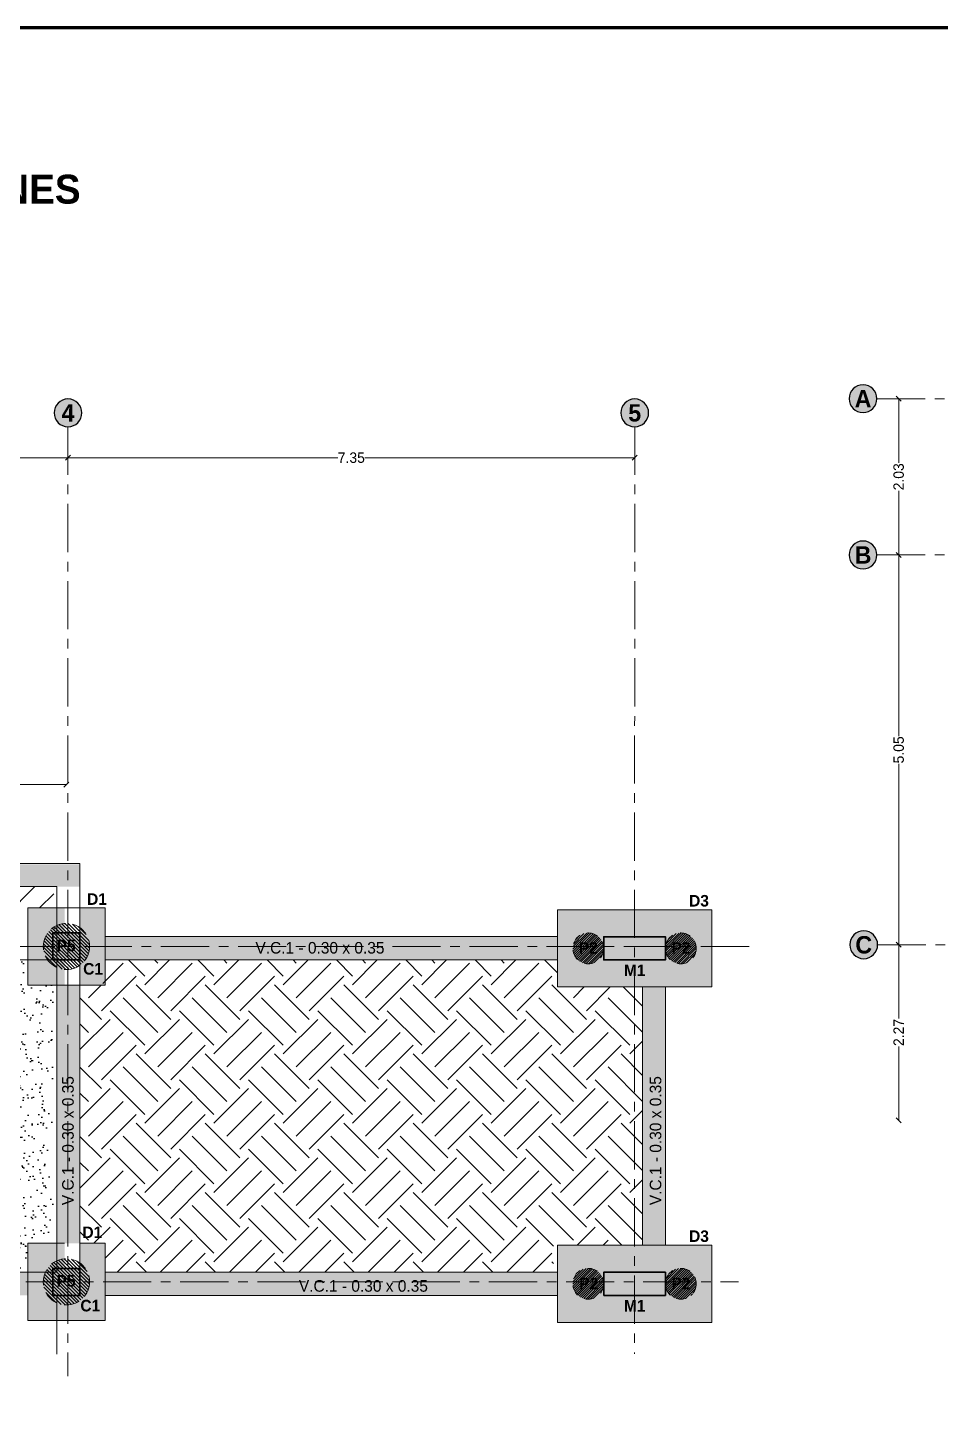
# Model space of a CAD drawing. Header units: metres. Extents: x 187 to 346, y 195 to 238.
# Drawn here: x 202.77 to 214.59, y 212.86 to 230.91 of the extents above; entities that cross this region are included whole.
import ezdxf
from ezdxf.enums import TextEntityAlignment as Align

# ---------------------------------------------------------------- set-up
doc = ezdxf.new("R2010")
doc.units = ezdxf.units.M
doc.linetypes.add('CENTER', pattern=[2, 1.25, -0.25, 0.25, -0.25])
doc.linetypes.add('HIDDEN', pattern=[0.375, 0.25, -0.125])
for name, color, linetype, lineweight, true_color in [('Achu-Sombra 1', 253, 'Continuous', 13, 0x9c9c9c), ('Achu-Sombra 2', 253, 'Continuous', 13, 0xb0b0b0), ('Achu-Sombra 3', 9, 'Continuous', 13, 0xc9c9c9), ('Achu-Sombra 5', 254, 'Continuous', 13, 0xe8e8e8)]:
    doc.layers.add(name, color=color, linetype=linetype, lineweight=lineweight, true_color=true_color)
for name, color, linetype, lineweight in [('Achu-Tierra', 42, 'Continuous', 5), ('Columnas', 194, 'Continuous', 35), ('Pilote', 7, 'HIDDEN', 20), ('Tex-Col', 251, 'Continuous', 25), ('Tex-Tex', 8, 'Continuous', 25), ('Tex-Vigas', 7, 'Continuous', 13), ('Vigas Cubierta', 144, 'Continuous', 13), ('Zapatas', 134, 'Continuous', 20), ('¡Ejes-Cotas', 7, 'Continuous', 25), ('¡Ejes-Etiqueta', 1, 'Continuous', 30), ('¡Ejes-Linea', 8, 'CENTER', 9), ('¡Ejes-Texto', 7, 'Continuous', 25), ('¡Margen', 152, 'Continuous', 80)]:
    doc.layers.add(name, color=color, linetype=linetype, lineweight=lineweight)
doc.styles.add('Century Gothic Gordas', font='GOTHICB.TTF')
doc.styles.add('Cotas', font='GOTHIC.TTF')
doc.dimstyles.new('NINGUNA', dxfattribs={"dimtxt": 0.1125, "dimasz": 0.065, "dimexe": 0.025, "dimexo": 0.075, "dimgap": 0.005, "dimtad": 0, "dimtoh": 1, "dimzin": 4, "dimdsep": 46, "dimtxsty": 'Cotas', "dimblk": 'OBLIQUE', "dimcen": 0, "dimse1": 1, "dimse2": 1, "dimclrd": 256, "dimclre": 256, "dimclrt": 256, "dimadec": 1, "dimazin": 0, "dimtfac": 1.333333, "dimtix": 1, "dimtofl": 0, "dimtmove": 2, "dimatfit": 0, "dimfxl": 1, "dimtolj": 1, "dimtzin": 0, "dimlwd": 9, "dimlwe": 9, "dimarcsym": 0})

# ---------------------------------------------------------------- blocks, each defined once
blk = doc.blocks.new('Relleno Etiqueta Eje')
at = {"true_color": 0xe0e0e0}
h = blk.add_hatch(color=254, dxfattribs=at)
h.dxf.hatch_style = 1
edge = h.paths.add_edge_path()
edge.add_arc((0, 0), 0.16, 0, 360)
blk.add_circle((0, 0), 0.16)
blk = doc.blocks.new('_Oblique')
at = {"color": 0, "linetype": 'ByBlock', "lineweight": -2}
blk.add_line((-0.5, -0.5), (0.5, 0.5), dxfattribs=at)
blk = doc.blocks.new('*D271')
at = {"layer": 'Defpoints', "color": 0, "transparency": 16777216}
for p in [(203.289, 225.341), (197.112, 225.023), (203.289, 225.023)]:
    blk.add_point(p, dxfattribs=at)
at = {"layer": '¡Ejes-Cotas', "lineweight": 9, "transparency": 16777216}
for p, q in [((197.112, 225.341), (200.023, 225.341)), ((203.289, 225.341), (200.378, 225.341))]:
    blk.add_line(p, q, dxfattribs=at)
at = {"layer": '¡Ejes-Cotas', "lineweight": 9, "transparency": 16777216, "xscale": 0.065, "yscale": 0.065, "zscale": 0.065, "rotation": 180}
blk.add_blockref('_Oblique', (197.112, 225.341), dxfattribs=at)
at = {"layer": '¡Ejes-Cotas', "lineweight": 9, "transparency": 16777216, "xscale": 0.065, "yscale": 0.065, "zscale": 0.065}
blk.add_blockref('_Oblique', (203.289, 225.341), dxfattribs=at)
at = {"layer": '¡Ejes-Cotas', "transparency": 16777216, "insert": (200.2, 225.341), "char_height": 0.135, "attachment_point": 5, "style": 'Cotas'}
blk.add_mtext('\\A1;6.18', dxfattribs=at)
blk = doc.blocks.new('*D298')
at = {"layer": 'Defpoints', "color": 0, "transparency": 16777216}
for p in [(213.773, 226.106), (213.782, 224.081), (214.055, 224.081)]:
    blk.add_point(p, dxfattribs=at)
at = {"layer": '¡Ejes-Cotas', "lineweight": 9, "transparency": 16777216}
for p, q in [((214.055, 226.106), (214.055, 225.275)), ((214.055, 224.081), (214.055, 224.913))]:
    blk.add_line(p, q, dxfattribs=at)
at = {"layer": '¡Ejes-Cotas', "lineweight": 9, "transparency": 16777216, "xscale": 0.065, "yscale": 0.065, "zscale": 0.065}
for p, rotation in [((214.055, 226.106), 90), ((214.055, 224.081), 270)]:
    blk.add_blockref('_Oblique', p, dxfattribs=dict(at, rotation=rotation))
at = {"layer": '¡Ejes-Cotas', "transparency": 16777216, "insert": (214.055, 225.094), "char_height": 0.135, "attachment_point": 5, "rotation": 90, "style": 'Cotas'}
blk.add_mtext('\\A1;2.03', dxfattribs=at)
blk = doc.blocks.new('*D310')
at = {"layer": 'Defpoints', "color": 0, "transparency": 16777216}
for p in [(213.773, 224.081), (213.782, 219.029), (214.055, 219.029)]:
    blk.add_point(p, dxfattribs=at)
at = {"layer": '¡Ejes-Cotas', "lineweight": 9, "transparency": 16777216}
for p, q in [((214.055, 224.081), (214.055, 221.734)), ((214.055, 219.029), (214.055, 221.376))]:
    blk.add_line(p, q, dxfattribs=at)
at = {"layer": '¡Ejes-Cotas', "lineweight": 9, "transparency": 16777216, "xscale": 0.065, "yscale": 0.065, "zscale": 0.065}
for p, rotation in [((214.055, 224.081), 90), ((214.055, 219.029), 270)]:
    blk.add_blockref('_Oblique', p, dxfattribs=dict(at, rotation=rotation))
at = {"layer": '¡Ejes-Cotas', "transparency": 16777216, "insert": (214.055, 221.555), "char_height": 0.135, "attachment_point": 5, "rotation": 90, "style": 'Cotas'}
blk.add_mtext('\\A1;5.05', dxfattribs=at)
blk = doc.blocks.new('Pilote Dia 20 cm')
at = {"layer": 'Pilote', "linetype": 'Continuous', "lineweight": 5, "true_color": 0x636363}
h = blk.add_hatch(dxfattribs=at)
h.set_pattern_fill('ANSI31', color=251, scale=0.005, style=0)
h.set_pattern_definition([(45, (16.299932, 2.431944), (-0.01122532, 0.01122532), [])])
edge = h.paths.add_edge_path()
edge.add_arc((0, 0), 0.15, 0, 360)
at = {"layer": 'Pilote', "ltscale": 0.4}
blk.add_circle((0, 0), 0.15, dxfattribs=at)
blk = doc.blocks.new('*D342')
at = {"layer": 'Defpoints', "color": 0, "transparency": 16777216}
for p in [(203.289, 225.743), (210.634, 225.743), (210.634, 225.341)]:
    blk.add_point(p, dxfattribs=at)
at = {"layer": '¡Ejes-Cotas', "lineweight": 9, "transparency": 16777216}
for p, q in [((203.289, 225.341), (206.785, 225.341)), ((210.634, 225.341), (207.138, 225.341))]:
    blk.add_line(p, q, dxfattribs=at)
at = {"layer": '¡Ejes-Cotas', "lineweight": 9, "transparency": 16777216, "xscale": 0.065, "yscale": 0.065, "zscale": 0.065, "rotation": 180}
blk.add_blockref('_Oblique', (203.289, 225.341), dxfattribs=at)
at = {"layer": '¡Ejes-Cotas', "lineweight": 9, "transparency": 16777216, "xscale": 0.065, "yscale": 0.065, "zscale": 0.065}
blk.add_blockref('_Oblique', (210.634, 225.341), dxfattribs=at)
at = {"layer": '¡Ejes-Cotas', "transparency": 16777216, "insert": (206.961, 225.341), "char_height": 0.135, "attachment_point": 5, "style": 'Cotas'}
blk.add_mtext('\\A1;7.35', dxfattribs=at)
blk = doc.blocks.new('*D424')
at = {"layer": 'Defpoints', "color": 0, "transparency": 16777216}
for p in [(214.055, 219.029), (214.055, 216.755), (214.732, 216.755)]:
    blk.add_point(p, dxfattribs=at)
at = {"layer": '¡Ejes-Cotas', "lineweight": 9, "transparency": 16777216}
for p, q in [((214.055, 219.029), (214.055, 218.074)), ((214.055, 216.755), (214.055, 217.71))]:
    blk.add_line(p, q, dxfattribs=at)
at = {"layer": '¡Ejes-Cotas', "lineweight": 9, "transparency": 16777216, "xscale": 0.065, "yscale": 0.065, "zscale": 0.065}
for p, rotation in [((214.055, 219.029), 90), ((214.055, 216.755), 270)]:
    blk.add_blockref('_Oblique', p, dxfattribs=dict(at, rotation=rotation))
at = {"layer": '¡Ejes-Cotas', "transparency": 16777216, "insert": (214.055, 217.892), "char_height": 0.135, "attachment_point": 5, "rotation": 90, "style": 'Cotas'}
blk.add_mtext('\\A1;2.27', dxfattribs=at)
blk = doc.blocks.new('*D404')
at = {"layer": 'Defpoints', "color": 0, "transparency": 16777216}
for p in [(203.269, 221.104), (199.697, 220.125), (203.269, 220.125)]:
    blk.add_point(p, dxfattribs=at)
at = {"layer": '¡Ejes-Cotas', "lineweight": 9, "transparency": 16777216}
for p, q in [((199.697, 221.104), (201.302, 221.104)), ((203.269, 221.104), (201.664, 221.104))]:
    blk.add_line(p, q, dxfattribs=at)
at = {"layer": '¡Ejes-Cotas', "lineweight": 9, "transparency": 16777216, "xscale": 0.065, "yscale": 0.065, "zscale": 0.065, "rotation": 180}
blk.add_blockref('_Oblique', (199.697, 221.104), dxfattribs=at)
at = {"layer": '¡Ejes-Cotas', "lineweight": 9, "transparency": 16777216, "xscale": 0.065, "yscale": 0.065, "zscale": 0.065}
blk.add_blockref('_Oblique', (203.269, 221.104), dxfattribs=at)
at = {"layer": '¡Ejes-Cotas', "transparency": 16777216, "insert": (201.483, 221.104), "char_height": 0.135, "attachment_point": 5, "style": 'Cotas'}
blk.add_mtext('\\A1;3.57', dxfattribs=at)

msp = doc.modelspace()

# ---------------------------------------------------------------- hatches: boundary and pattern name
at = {"true_color": 0xffffff}
h = msp.add_hatch(dxfattribs=at)
h.set_pattern_fill('AR-SAND', scale=0.0054)
h.paths.add_polyline_path([(200.6121, 218.8322), (198.4345, 218.8322), (198.4345, 214.7852), (200.6121, 214.7852)])
h.paths.add_polyline_path([(203.094, 218.5072), (202.769, 218.5072), (202.769, 218.8322), (200.8121, 218.8322), (200.8121, 214.7852), (202.769, 214.7852), (202.769, 215.1602), (203.094, 215.1602)])
h.paths.add_polyline_path([(199.1678, 215.7313), (201.9283, 215.7313), (201.9283, 216.0594), (199.1678, 216.0594)], flags=9)
h.paths.add_polyline_path([(199.6887, 218.009), (201.8518, 218.009), (201.8518, 218.3372), (199.6887, 218.3372)], flags=9)
h.paths.add_polyline_path([(203.1732, 215.5744), (203.1732, 217.4081), (202.8494, 217.4081), (202.8494, 215.5744)], flags=9)
h = msp.add_hatch()
h.set_pattern_fill('AR-SAND', color=0, scale=0.008)
h.paths.add_polyline_path([(200.6121, 218.8322), (198.4345, 218.8322), (198.4345, 214.7852), (200.6121, 214.7852)])
h.paths.add_polyline_path([(203.094, 218.5072), (202.769, 218.5072), (202.769, 218.8322), (200.8121, 218.8322), (200.8121, 214.7852), (202.769, 214.7852), (202.769, 215.1602), (203.094, 215.1602)])
h.paths.add_polyline_path([(199.1678, 215.7313), (201.9283, 215.7313), (201.9283, 216.0594), (199.1678, 216.0594)], flags=9)
h.paths.add_polyline_path([(199.6887, 218.009), (201.8518, 218.009), (201.8518, 218.3372), (199.6887, 218.3372)], flags=9)
h.paths.add_polyline_path([(203.1732, 215.5744), (203.1732, 217.4081), (202.8494, 217.4081), (202.8494, 215.5744)], flags=9)
at = {"layer": 'Achu-Sombra 1', "linetype": 'Continuous', "lineweight": 5}
h = msp.add_hatch(color=256, dxfattribs=at)
h.dxf.hatch_style = 1
h.paths.add_polyline_path([(197.237, 222.7322), (192.6869, 222.7322), (192.6869, 219.1322), (192.8869, 219.1322), (192.8869, 222.5322), (197.2371, 222.5322), (197.2371, 220.3822), (199.7823, 220.3822), (199.7823, 220.0836), (203.444, 220.0836), (203.444, 219.1822), (203.444, 220.0822), (199.7832, 220.0822), (199.782, 220.3822), (197.2357, 220.3822)])
h.paths.add_polyline_path([(203.444, 218.8322), (203.444, 214.8352)])
at = {"layer": 'Achu-Sombra 2', "linetype": 'ByBlock', "lineweight": -2}
h = msp.add_hatch(color=256, dxfattribs=at)
h.dxf.hatch_style = 1
h.paths.add_polyline_path([(203.094, 218.8322), (203.444, 218.8322), (203.444, 219.1822), (203.094, 219.1822)])
h = msp.add_hatch(color=256, dxfattribs=at)
h.dxf.hatch_style = 1
h.paths.add_polyline_path([(210.2315, 218.8322), (211.0315, 218.8322), (211.0315, 219.1322), (210.2315, 219.1322)])
h = msp.add_hatch(color=256, dxfattribs=at)
h.dxf.hatch_style = 1
h.paths.add_polyline_path([(203.094, 214.4852), (203.444, 214.4852), (203.444, 214.8352), (203.094, 214.8352)])
h = msp.add_hatch(color=256, dxfattribs=at)
h.dxf.hatch_style = 1
h.paths.add_polyline_path([(210.2315, 214.4852), (211.0315, 214.4852), (211.0315, 214.7852), (210.2315, 214.7852)])
at = {"layer": 'Achu-Sombra 3', "linetype": 'Continuous', "lineweight": 5}
h = msp.add_hatch(color=256, dxfattribs=at)
h.dxf.hatch_style = 1
h.paths.add_polyline_path([(203.244, 218.8322), (203.094, 218.8322), (203.094, 219.1822), (203.244, 219.1822), (203.244, 219.5072), (202.769, 219.5072), (202.769, 218.5072), (203.244, 218.5072)])
h.paths.add_polyline_path([(203.769, 219.5072), (203.444, 219.5072), (203.444, 218.5072), (203.769, 218.5072)])
h.paths.add_polyline_path([(211.6315, 219.4821), (209.6315, 219.4821), (209.6315, 218.4821), (211.6315, 218.4821)])
h.paths.add_polyline_path([(210.2315, 218.8322), (210.2315, 219.1322), (211.0315, 219.1321), (211.0315, 218.8321)], flags=16)
h.paths.add_polyline_path([(211.6315, 215.1352), (209.6315, 215.1351), (209.6315, 214.1351), (211.6315, 214.1352)])
h.paths.add_polyline_path([(210.2315, 214.4852), (210.2315, 214.7852), (211.0315, 214.7851), (211.0315, 214.4851)], flags=16)
h.paths.add_polyline_path([(210.2315, 214.4852), (210.2315, 214.7352), (211.0315, 214.7352), (211.0315, 214.4852)], flags=0)
h.paths.add_polyline_path([(203.769, 215.1602), (203.444, 215.1601), (203.444, 214.8352), (203.444, 214.4852), (203.094, 214.4851), (203.094, 214.8351), (203.244, 214.8351), (203.244, 215.1601), (202.769, 215.1602), (202.769, 214.1602), (203.769, 214.1602)])
h.paths.add_polyline_path([(197.6095, 215.1601), (196.6095, 215.1601), (196.6095, 214.1601), (197.6095, 214.1601)])
h.paths.add_polyline_path([(196.9366, 214.4851), (196.9366, 214.8351), (197.2866, 214.8351), (197.2866, 214.4851)], flags=16)
h.paths.add_polyline_path([(197.5869, 219.5071), (196.5869, 219.5071), (196.5869, 218.5071), (197.5869, 218.5071)])
h.paths.add_polyline_path([(196.9369, 218.8321), (196.9369, 219.1821), (197.2369, 219.1821), (197.2369, 218.8321)], flags=16)
h.paths.add_polyline_path([(193.2869, 219.5071), (192.2869, 219.5071), (192.2869, 218.5071), (193.2869, 218.5071)])
h.paths.add_polyline_path([(190.7355, 219.5071), (189.7355, 219.5071), (189.7355, 218.5071), (190.7355, 218.5071)])
h.paths.add_polyline_path([(190.4105, 218.8321), (190.0605, 218.8321), (190.0605, 219.1821), (190.4105, 219.1821)], flags=16)
h.paths.add_polyline_path([(191.2605, 224.5097), (189.6605, 224.5097), (189.6605, 223.7097), (191.2605, 223.7097)])
h.paths.add_polyline_path([(190.0605, 223.9347), (190.0625, 224.2347), (190.8625, 224.2347), (190.8605, 223.9347)], flags=16)
h.paths.add_polyline_path([(193.3384, 223.0814), (192.3384, 223.0814), (192.3384, 222.0814), (192.6869, 222.0814), (192.6869, 222.7322), (193.3384, 222.7322)])
h.paths.add_polyline_path([(193.3384, 222.5821), (192.8869, 222.5821), (192.8869, 222.0814), (193.3384, 222.0814)], flags=17)
h.paths.add_polyline_path([(197.6116, 224.7097), (196.6116, 224.7097), (196.6116, 223.7097), (197.6116, 223.7097)])
h.paths.add_polyline_path([(197.2866, 224.3847), (197.2866, 224.0347), (196.9366, 224.0347), (196.9366, 224.3847)], flags=16)
h.paths.add_polyline_path([(197.6116, 223.0856), (196.6116, 223.0856), (196.6116, 222.7322), (197.237, 222.7322), (197.237, 222.0856), (197.6116, 222.0856)])
h.paths.add_polyline_path([(197.2435, 222.5322), (196.6116, 222.5322), (196.6116, 222.0856), (197.2435, 222.0856)], flags=16)
at = {"layer": 'Achu-Sombra 5', "linetype": 'Continuous', "lineweight": 5}
h = msp.add_hatch(color=256, dxfattribs=at)
h.dxf.hatch_style = 1
h.paths.add_polyline_path([(209.6315, 219.134), (203.769, 219.1359), (203.769, 218.8322), (209.6315, 218.8303)])
h.paths.add_polyline_path([(211.034, 218.4822), (210.734, 218.4822), (210.734, 215.1352), (211.034, 215.1352)])
h.paths.add_polyline_path([(209.6315, 214.7852), (203.769, 214.7852), (203.769, 214.4852), (209.6315, 214.4852)])
h.paths.add_polyline_path([(202.769, 214.7852), (197.6095, 214.7852), (197.6095, 214.4852), (202.769, 214.4852)])
h.paths.add_polyline_path([(197.237, 218.5072), (196.9369, 218.5072), (196.9369, 215.1602), (197.237, 215.1602)])
h.paths.add_polyline_path([(196.5869, 219.1322), (193.2869, 219.1322), (193.2869, 218.8322), (196.5869, 218.8322)])
h.paths.add_polyline_path([(192.2869, 219.1322), (190.7355, 219.1322), (190.7355, 218.8322), (192.2869, 218.8322)])
h.paths.add_polyline_path([(190.3855, 222.4322), (192.3384, 222.4322), (192.3384, 222.7322), (190.3855, 222.7322), (190.3855, 223.7097), (190.0855, 223.7097), (190.0855, 219.5072), (190.3855, 219.5072)])
h.paths.add_polyline_path([(196.6116, 224.3531), (191.2605, 224.3531), (191.2605, 224.0531), (196.6116, 224.0531)])
h.paths.add_polyline_path([(192.9869, 224.0531), (192.6869, 224.0531), (192.6869, 223.0814), (192.9869, 223.0814)])
h.paths.add_polyline_path([(197.237, 223.7097), (196.9369, 223.7097), (196.9369, 223.0856), (197.237, 223.0856)])
h.paths.add_polyline_path([(192.9869, 222.0814), (192.8869, 222.0814), (192.8869, 219.5072), (192.9869, 219.5072)])
h.paths.add_polyline_path([(196.6116, 222.5322), (193.3384, 222.5322), (193.3384, 222.4322), (196.6116, 222.4322)])
h.paths.add_polyline_path([(203.444, 218.5072), (203.1428, 218.5072), (203.1428, 215.1602), (203.444, 215.1602)])
h.paths.add_polyline_path([(199.7798, 220.0717), (199.7798, 219.7822), (203.4375, 219.7822), (203.4375, 220.0717)])
h.paths.add_polyline_path([(197.2368, 222.0868), (196.9369, 222.0868), (196.9369, 219.5072), (197.2367, 219.5072)])
h.paths.add_polyline_path([(197.2373, 220.3813), (197.2373, 220.0822), (199.4811, 220.0822), (199.4811, 220.3813)])
h.paths.add_polyline_path([(196.9369, 220.7272), (196.9369, 220.7272), (196.9369, 222.0856), (196.9369, 222.0856)], flags=16)

# ---------------------------------------------------------------- linework, layer by layer
at = {"layer": 'Achu-Tierra', "linetype": 'Continuous', "lineweight": 5}
for p, q in [((202.487, 219.4094), (202.8598, 219.7822)), ((202.9215, 219.5072), (203.1044, 219.69)), ((203.114, 219.2314), (203.1044, 219.241)), ((203.739, 218.5286), (204.0024, 218.792)), ((204.283, 218.6236), (204.0745, 218.8322)), ((204.283, 218.5114), (204.6038, 218.8322)), ((204.4514, 218.792), (204.4113, 218.8322)), ((204.4514, 218.343), (204.9004, 218.792)), ((205.1811, 218.6236), (204.9725, 218.8322)), ((205.1811, 218.5114), (205.5019, 218.8322)), ((205.3494, 218.792), (205.3093, 218.8322)), ((205.3494, 218.343), (205.7985, 218.792)), ((206.0791, 218.6236), (205.8705, 218.8322)), ((206.0791, 218.5114), (206.3999, 218.8322)), ((206.2475, 218.792), (206.2073, 218.8322)), ((206.2475, 218.343), (206.6965, 218.792)), ((206.9771, 218.6236), (206.7686, 218.8322)), ((206.9771, 218.5114), (207.2979, 218.8322)), ((207.1455, 218.792), (207.1053, 218.8322)), ((207.1455, 218.343), (207.5945, 218.792)), ((207.8751, 218.6236), (207.6666, 218.8322)), ((207.8751, 218.5114), (208.1959, 218.8322)), ((208.0435, 218.792), (208.0034, 218.8322)), ((208.0435, 218.343), (208.4925, 218.792)), ((208.7732, 218.6236), (208.5646, 218.8322)), ((208.7732, 218.5114), (209.094, 218.8322)), ((208.9415, 218.792), (208.9014, 218.8322)), ((208.9415, 218.343), (209.3906, 218.792)), ((209.6315, 218.6633), (209.4626, 218.8322)), ((203.5534, 218.343), (203.7176, 218.5072)), ((203.7218, 218.1746), (204.1708, 218.6236)), ((204.6198, 218.0623), (204.1708, 218.5114)), ((204.6198, 218.1746), (205.0688, 218.6236)), ((205.5178, 218.0623), (205.0688, 218.5114)), ((205.5178, 218.1746), (205.9668, 218.6236)), ((206.4159, 218.0623), (205.9668, 218.5114)), ((206.4159, 218.1746), (206.8649, 218.6236)), ((207.3139, 218.0623), (206.8649, 218.5114)), ((207.3139, 218.1746), (207.7629, 218.6236)), ((208.2119, 218.0623), (207.7629, 218.5114)), ((208.2119, 218.1746), (208.6609, 218.6236)), ((209.1099, 218.0623), (208.6609, 218.5114)), ((209.1099, 218.1746), (209.5589, 218.6236)), ((210.008, 218.0623), (209.5589, 218.5114)), ((203.7218, 218.0623), (203.444, 218.3401)), ((204.4514, 217.894), (204.0024, 218.343)), ((205.3494, 217.894), (204.9004, 218.343)), ((206.2475, 217.894), (205.7985, 218.343)), ((207.1455, 217.894), (206.6965, 218.343)), ((208.0435, 217.894), (207.5945, 218.343)), ((208.9415, 217.894), (208.4925, 218.343)), ((209.8396, 217.894), (209.3906, 218.343)), ((209.8396, 218.343), (209.9788, 218.4822)), ((210.008, 218.1746), (210.3155, 218.4822)), ((210.734, 217.8976), (210.2886, 218.343)), ((210.734, 218.2343), (210.4862, 218.4822)), ((204.283, 217.7256), (203.834, 218.1746)), ((205.1811, 217.7256), (204.7321, 218.1746)), ((206.0791, 217.7256), (205.6301, 218.1746)), ((206.9771, 217.7256), (206.5281, 218.1746)), ((207.8751, 217.7256), (207.4261, 218.1746)), ((208.7732, 217.7256), (208.3242, 218.1746)), ((209.6712, 217.7256), (209.2222, 218.1746)), ((210.5692, 217.7256), (210.1202, 218.1746)), ((203.444, 217.6723), (203.834, 218.0623)), ((203.5534, 217.894), (203.444, 218.0034)), ((204.283, 217.6133), (204.7321, 218.0623)), ((205.1811, 217.6133), (205.6301, 218.0623)), ((206.0791, 217.6133), (206.5281, 218.0623)), ((206.9771, 217.6133), (207.4261, 218.0623)), ((207.8751, 217.6133), (208.3242, 218.0623)), ((208.7732, 217.6133), (209.2222, 218.0623)), ((209.6712, 217.6133), (210.1202, 218.0623)), ((203.5534, 217.4449), (204.0024, 217.894)), ((204.4514, 217.4449), (204.9004, 217.894)), ((205.3494, 217.4449), (205.7985, 217.894)), ((206.2475, 217.4449), (206.6965, 217.894)), ((207.1455, 217.4449), (207.5945, 217.894)), ((208.0435, 217.4449), (208.4925, 217.894)), ((208.9415, 217.4449), (209.3906, 217.894)), ((209.8396, 217.4449), (210.2886, 217.894)), ((210.5692, 217.6133), (210.734, 217.7781)), ((203.7218, 217.2766), (204.1708, 217.7256)), ((204.6198, 217.1643), (204.1708, 217.6133)), ((204.6198, 217.2766), (205.0688, 217.7256)), ((205.5178, 217.1643), (205.0688, 217.6133)), ((205.5178, 217.2766), (205.9668, 217.7256)), ((206.4159, 217.1643), (205.9668, 217.6133)), ((206.4159, 217.2766), (206.8649, 217.7256)), ((207.3139, 217.1643), (206.8649, 217.6133)), ((207.3139, 217.2766), (207.7629, 217.7256)), ((208.2119, 217.1643), (207.7629, 217.6133)), ((208.2119, 217.2766), (208.6609, 217.7256)), ((209.1099, 217.1643), (208.6609, 217.6133)), ((209.1099, 217.2766), (209.5589, 217.7256)), ((210.008, 217.1643), (209.5589, 217.6133)), ((210.008, 217.2766), (210.457, 217.7256)), ((210.734, 217.3363), (210.457, 217.6133)), ((203.7218, 217.1643), (203.444, 217.4421)), ((204.4514, 216.9959), (204.0024, 217.4449)), ((205.3494, 216.9959), (204.9004, 217.4449)), ((206.2475, 216.9959), (205.7985, 217.4449)), ((207.1455, 216.9959), (206.6965, 217.4449)), ((208.0435, 216.9959), (207.5945, 217.4449)), ((208.9415, 216.9959), (208.4925, 217.4449)), ((209.8396, 216.9959), (209.3906, 217.4449)), ((210.734, 216.9996), (210.2886, 217.4449)), ((204.283, 216.8276), (203.834, 217.2766)), ((205.1811, 216.8276), (204.7321, 217.2766)), ((206.0791, 216.8276), (205.6301, 217.2766)), ((206.9771, 216.8276), (206.5281, 217.2766)), ((207.8751, 216.8276), (207.4261, 217.2766)), ((208.7732, 216.8276), (208.3242, 217.2766)), ((209.6712, 216.8276), (209.2222, 217.2766)), ((210.5692, 216.8276), (210.1202, 217.2766)), ((203.444, 216.7743), (203.834, 217.1643)), ((203.5534, 216.9959), (203.444, 217.1053)), ((204.283, 216.7153), (204.7321, 217.1643)), ((205.1811, 216.7153), (205.6301, 217.1643)), ((206.0791, 216.7153), (206.5281, 217.1643)), ((206.9771, 216.7153), (207.4261, 217.1643)), ((207.8751, 216.7153), (208.3242, 217.1643)), ((208.7732, 216.7153), (209.2222, 217.1643)), ((209.6712, 216.7153), (210.1202, 217.1643)), ((203.5534, 216.5469), (204.0024, 216.9959)), ((204.4514, 216.5469), (204.9004, 216.9959)), ((205.3494, 216.5469), (205.7985, 216.9959)), ((206.2475, 216.5469), (206.6965, 216.9959)), ((207.1455, 216.5469), (207.5945, 216.9959)), ((208.0435, 216.5469), (208.4925, 216.9959)), ((208.9415, 216.5469), (209.3906, 216.9959)), ((209.8396, 216.5469), (210.2886, 216.9959)), ((210.5692, 216.7153), (210.734, 216.8801)), ((203.7218, 216.3785), (204.1708, 216.8276)), ((204.6198, 216.2663), (204.1708, 216.7153)), ((204.6198, 216.3785), (205.0688, 216.8276)), ((205.5178, 216.2663), (205.0688, 216.7153)), ((205.5178, 216.3785), (205.9668, 216.8276)), ((206.4159, 216.2663), (205.9668, 216.7153)), ((206.4159, 216.3785), (206.8649, 216.8276)), ((207.3139, 216.2663), (206.8649, 216.7153)), ((207.3139, 216.3785), (207.7629, 216.8276)), ((208.2119, 216.2663), (207.7629, 216.7153)), ((208.2119, 216.3785), (208.6609, 216.8276)), ((209.1099, 216.2663), (208.6609, 216.7153)), ((209.1099, 216.3785), (209.5589, 216.8276)), ((210.008, 216.2663), (209.5589, 216.7153)), ((210.008, 216.3785), (210.457, 216.8276)), ((210.734, 216.4383), (210.457, 216.7153)), ((203.7218, 216.2663), (203.444, 216.5441)), ((204.4514, 216.0979), (204.0024, 216.5469)), ((205.3494, 216.0979), (204.9004, 216.5469)), ((206.2475, 216.0979), (205.7985, 216.5469)), ((207.1455, 216.0979), (206.6965, 216.5469)), ((208.0435, 216.0979), (207.5945, 216.5469)), ((208.9415, 216.0979), (208.4925, 216.5469)), ((209.8396, 216.0979), (209.3906, 216.5469)), ((210.734, 216.1015), (210.2886, 216.5469)), ((204.283, 215.9295), (203.834, 216.3785)), ((205.1811, 215.9295), (204.7321, 216.3785)), ((206.0791, 215.9295), (205.6301, 216.3785)), ((206.9771, 215.9295), (206.5281, 216.3785)), ((207.8751, 215.9295), (207.4261, 216.3785)), ((208.7732, 215.9295), (208.3242, 216.3785)), ((209.6712, 215.9295), (209.2222, 216.3785)), ((210.5692, 215.9295), (210.1202, 216.3785)), ((203.444, 215.8762), (203.834, 216.2663)), ((203.5534, 216.0979), (203.444, 216.2073)), ((204.283, 215.8173), (204.7321, 216.2663)), ((205.1811, 215.8173), (205.6301, 216.2663)), ((206.0791, 215.8173), (206.5281, 216.2663)), ((206.9771, 215.8173), (207.4261, 216.2663)), ((207.8751, 215.8173), (208.3242, 216.2663)), ((208.7732, 215.8173), (209.2222, 216.2663)), ((209.6712, 215.8173), (210.1202, 216.2663)), ((203.5534, 215.6489), (204.0024, 216.0979)), ((204.4514, 215.6489), (204.9004, 216.0979)), ((205.3494, 215.6489), (205.7985, 216.0979)), ((206.2475, 215.6489), (206.6965, 216.0979)), ((207.1455, 215.6489), (207.5945, 216.0979)), ((208.0435, 215.6489), (208.4925, 216.0979)), ((208.9415, 215.6489), (209.3906, 216.0979)), ((209.8396, 215.6489), (210.2886, 216.0979)), ((210.5692, 215.8173), (210.734, 215.982)), ((203.7218, 215.4805), (204.1708, 215.9295)), ((204.6198, 215.3683), (204.1708, 215.8173)), ((204.6198, 215.4805), (205.0688, 215.9295)), ((205.5178, 215.3683), (205.0688, 215.8173)), ((205.5178, 215.4805), (205.9668, 215.9295)), ((206.4159, 215.3683), (205.9668, 215.8173)), ((206.4159, 215.4805), (206.8649, 215.9295)), ((207.3139, 215.3683), (206.8649, 215.8173)), ((207.3139, 215.4805), (207.7629, 215.9295)), ((208.2119, 215.3683), (207.7629, 215.8173)), ((208.2119, 215.4805), (208.6609, 215.9295)), ((209.1099, 215.3683), (208.6609, 215.8173)), ((209.1099, 215.4805), (209.5589, 215.9295)), ((210.008, 215.3683), (209.5589, 215.8173)), ((210.008, 215.4805), (210.457, 215.9295)), ((210.734, 215.5403), (210.457, 215.8173)), ((203.7218, 215.3683), (203.444, 215.6461)), ((204.4514, 215.1999), (204.0024, 215.6489)), ((205.3494, 215.1999), (204.9004, 215.6489)), ((206.2475, 215.1999), (205.7985, 215.6489)), ((207.1455, 215.1999), (206.6965, 215.6489)), ((208.0435, 215.1999), (207.5945, 215.6489)), ((208.9415, 215.1999), (208.4925, 215.6489)), ((209.8396, 215.1999), (209.3906, 215.6489)), ((210.734, 215.2035), (210.2886, 215.6489)), ((204.283, 215.0315), (203.834, 215.4805)), ((205.1811, 215.0315), (204.7321, 215.4805)), ((206.0791, 215.0315), (205.6301, 215.4805)), ((206.9771, 215.0315), (206.5281, 215.4805)), ((207.8751, 215.0315), (207.4261, 215.4805)), ((208.7732, 215.0315), (208.3242, 215.4805)), ((209.5815, 215.1212), (209.2222, 215.4805)), ((210.4656, 215.1352), (210.1202, 215.4805)), ((203.5534, 215.1999), (203.444, 215.3093)), ((203.6259, 215.1602), (203.834, 215.3683)), ((204.283, 214.9192), (204.7321, 215.3683)), ((205.1811, 214.9192), (205.6301, 215.3683)), ((206.0791, 214.9192), (206.5281, 215.3683)), ((206.9771, 214.9192), (207.4261, 215.3683)), ((207.8751, 214.9192), (208.3242, 215.3683)), ((208.7732, 214.9192), (209.2222, 215.3683)), ((209.8871, 215.1352), (210.1202, 215.3683)), ((203.769, 214.9665), (204.0024, 215.1999)), ((204.4857, 214.7852), (204.9004, 215.1999)), ((205.3837, 214.7852), (205.7985, 215.1999)), ((206.2818, 214.7852), (206.6965, 215.1999)), ((207.1798, 214.7852), (207.5945, 215.1999)), ((208.0778, 214.7852), (208.4925, 215.1999)), ((208.9758, 214.7852), (209.3906, 215.1999)), ((210.2239, 215.1352), (210.2886, 215.1999)), ((203.9244, 214.7852), (204.1708, 215.0315)), ((204.3049, 214.7852), (204.1708, 214.9192)), ((204.8225, 214.7852), (205.0688, 215.0315)), ((205.2029, 214.7852), (205.0688, 214.9192)), ((205.7205, 214.7852), (205.9668, 215.0315)), ((206.1009, 214.7852), (205.9668, 214.9192)), ((206.6185, 214.7852), (206.8649, 215.0315)), ((206.999, 214.7852), (206.8649, 214.9192)), ((207.5165, 214.7852), (207.7629, 215.0315)), ((207.897, 214.7852), (207.7629, 214.9192)), ((208.4146, 214.7852), (208.6609, 215.0315)), ((208.795, 214.7852), (208.6609, 214.9192)), ((209.3126, 214.7852), (209.5589, 215.0315)), ((209.5815, 214.8967), (209.5589, 214.9192))]:
    msp.add_line(p, q, dxfattribs=at)
at = {"layer": 'Columnas'}
for points in [[(203.094, 219.1822), (203.444, 219.1822), (203.444, 218.8322), (203.094, 218.8322)], [(203.094, 218.8322), (203.444, 218.8322), (203.444, 219.1822), (203.094, 219.1822)], [(210.2315, 218.8322), (211.0315, 218.8322), (211.0315, 219.1322), (210.2315, 219.1322)], [(210.2315, 219.1322), (210.2315, 218.8322), (211.0315, 218.8322), (211.0315, 219.1322)], [(210.2315, 219.1322), (210.2315, 218.8322), (211.0315, 218.8322), (211.0315, 219.1322)], [(203.094, 214.8352), (203.444, 214.8352), (203.444, 214.4852), (203.094, 214.4852)], [(203.094, 214.4852), (203.444, 214.4852), (203.444, 214.8352), (203.094, 214.8352)], [(210.2315, 214.4852), (211.0315, 214.4852), (211.0315, 214.7852), (210.2315, 214.7852)]]:
    msp.add_lwpolyline(points, close=True, dxfattribs=at)
at = {"layer": 'Vigas Cubierta'}
for p, q in [((203.444, 220.0822), (199.7845, 220.0822)), ((203.444, 218.9822), (203.444, 220.0822)), ((203.144, 219.7822), (199.7845, 219.7822)), ((203.144, 219.7822), (203.144, 214.7852)), ((203.769, 219.1359), (209.6315, 219.1359)), ((203.444, 214.8352), (203.444, 218.9822)), ((203.094, 218.8322), (200.8121, 218.8322)), ((209.6315, 218.8322), (203.769, 218.8322)), ((210.674, 218.8322), (210.2315, 218.8322)), ((210.734, 218.4822), (210.734, 215.1352)), ((211.034, 218.4822), (211.034, 215.1352)), ((200.8121, 214.7852), (203.144, 214.7852)), ((203.769, 214.7852), (209.6315, 214.7852)), ((203.144, 214.4852), (203.144, 213.7237)), ((203.769, 214.4852), (209.6315, 214.4852))]:
    msp.add_line(p, q, dxfattribs=at)
at = {"layer": 'Zapatas'}
for points in [[(202.769, 219.5072), (203.769, 219.5072), (203.769, 218.5072), (202.769, 218.5072), (202.769, 219.5072)], [(203.444, 215.1602), (203.769, 215.1602), (203.769, 214.1602), (202.769, 214.1602), (202.769, 215.1602), (203.244, 215.1602)]]:
    msp.add_lwpolyline(points, dxfattribs=at)
for points in [[(209.6315, 219.4822), (211.6315, 219.4822), (211.6315, 218.4822), (209.6315, 218.4822)], [(209.6315, 215.1352), (211.6315, 215.1352), (211.6315, 214.1352), (209.6315, 214.1352)]]:
    msp.add_lwpolyline(points, close=True, dxfattribs=at)
at = {"layer": '¡Ejes-Linea', "linetype": 'CENTER', "ltscale": 0.5}
for p, q in [((213.7729, 226.1062), (229.0541, 226.1062)), ((203.289, 225.7427), (203.289, 213.4387)), ((210.634, 225.7427), (210.6315, 213.7271)), ((213.7729, 224.0812), (236.4584, 224.0812)), ((188.4927, 219.0072), (212.1455, 219.0072)), ((213.7822, 219.0287), (236.1932, 219.0287)), ((195.7441, 214.6602), (204.0108, 214.6602)), ((195.7441, 214.6602), (211.9781, 214.6602))]:
    msp.add_line(p, q, dxfattribs=at)
at = {"layer": '¡Margen', "flags": 128}
msp.add_lwpolyline([(237.6718, 194.7978), (237.6718, 230.9122), (187.4218, 230.9122), (187.4218, 194.7978)], close=True, dxfattribs=at)

# ---------------------------------------------------------------- block references
at = {"layer": 'Pilote', "xscale": 1.999999949999999, "yscale": 1.999999949999999, "zscale": 1.999999949999999, "rotation": 90}
for p in [(203.269, 219.0072), (203.269, 214.6602)]:
    msp.add_blockref('Pilote Dia 20 cm', p, dxfattribs=at)
at = {"layer": 'Pilote', "xscale": 1.3333333, "yscale": 1.3333333, "zscale": 1.3333333}
for p in [(210.0315, 218.9822), (211.2315, 218.9822), (210.0315, 214.6352), (211.2315, 214.6352)]:
    msp.add_blockref('Pilote Dia 20 cm', p, dxfattribs=at)
at = {"layer": '¡Ejes-Etiqueta', "xscale": -1.125, "yscale": 1.125, "zscale": 1.125, "rotation": 180}
for p in [(213.5929, 226.1062), (203.289, 225.9227), (210.634, 225.9227), (213.5929, 224.0812), (213.6022, 219.0287)]:
    msp.add_blockref('Relleno Etiqueta Eje', p, dxfattribs=at)

# ---------------------------------------------------------------- texts
at = {"layer": 'Tex-Col', "ltscale": 0.25, "style": 'Century Gothic Gordas'}
for s, p in [('D1', (203.7931, 219.6211)), ('D3', (211.595, 219.5993)), ('P5', (203.3875, 219.0196)), ('P2', (210.1555, 218.9871)), ('P2', (211.3555, 218.9871)), ('D1', (203.7325, 215.3023)), ('D3', (211.595, 215.2523)), ('P5', (203.3875, 214.6726)), ('P2', (210.1599, 214.64)), ('P2', (211.3555, 214.6401))]:
    msp.add_text(s, height=0.15, dxfattribs=at).set_placement(p, align=Align.MIDDLE_RIGHT)
at = {"layer": 'Tex-Col', "ltscale": 0.25, "char_height": 0.15, "attachment_point": 5, "style": 'Century Gothic Gordas'}
for s, insert in [('C1 ', (203.6139, 218.7161)), ('M1 ', (210.6336, 218.6971)), ('C1 ', (203.5777, 214.3511)), ('M1 ', (210.6336, 214.3501))]:
    msp.add_mtext_dynamic_manual_height_columns(s, width=2.145217, gutter_width=12.5, heights=[0], dxfattribs=dict(at, insert=insert))
at = {"layer": 'Tex-Tex', "style": 'Century Gothic Gordas'}
msp.add_text('PLANTA DE FUNDACIONES ', height=0.375, dxfattribs=at).set_placement((200.1793, 228.8216), align=Align.MIDDLE_CENTER)
at = {"layer": 'Tex-Vigas', "char_height": 0.15, "attachment_point": 5, "style": 'Cotas'}
for insert in [(206.5547, 218.9888), (207.1176, 214.6063)]:
    msp.add_mtext_dynamic_manual_height_columns('V.C.1 - 0.30 x 0.35', width=2.145217, gutter_width=12.5, heights=[0], dxfattribs=dict(at, insert=insert))
at = {"layer": 'Tex-Vigas', "char_height": 0.15, "attachment_point": 5, "rotation": 90, "style": 'Cotas'}
for insert in [(203.2893, 216.4901), (210.9047, 216.4901)]:
    msp.add_mtext_dynamic_manual_height_columns('V.C.1 - 0.30 x 0.35', width=2.145217, gutter_width=12.5, heights=[0], dxfattribs=dict(at, insert=insert))
at = {"layer": '¡Ejes-Texto', "style": 'Century Gothic Gordas'}
for s, p in [('A', (213.5929, 226.1062)), ('4', (203.289, 225.9227)), ('5', (210.634, 225.9227)), ('B', (213.5929, 224.0812)), ('C', (213.6022, 219.0287))]:
    msp.add_text(s, height=0.225, dxfattribs=at).set_placement(p, align=Align.MIDDLE_CENTER)

# ---------------------------------------------------------------- dimensions: what is measured, and where the dimension line sits
at = {"layer": '¡Ejes-Cotas'}
for base, p1, p2, picture, middle in [((214.055154, 224.081248), (213.772563, 226.106249), (213.781643, 224.081248), '*D298', (214.055154, 225.093748)), ((214.0552, 219.0287), (213.7729, 224.0812), (213.7822, 219.0287), '*D310', (214.0552, 221.555)), ((214.0552, 216.7548), (214.0552, 219.0287), (214.7316, 216.7548), '*D424', (214.0552, 217.8918))]:
    dim = msp.add_linear_dim(base=base, p1=p1, p2=p2, angle=90, dimstyle='NINGUNA', override={"dimtxt": 0.135}, dxfattribs=at)
    dim.commit()
    dim.dimension.update_dxf_attribs({"geometry": picture, "text_midpoint": middle})
for base, p1, p2, picture, middle in [((210.6339819466, 225.3410835753), (203.2889819466, 225.7427345969), (210.6339819466, 225.7427345475), '*D342', (206.9614819466, 225.3410835753)), ((203.289, 225.3411), (197.1116, 225.0234), (203.289, 225.0234), '*D271', (200.2003, 225.3411)), ((203.269, 221.1042), (199.6971, 220.1249), (203.269, 220.1249), '*D404', (201.483, 221.1042))]:
    dim = msp.add_linear_dim(base=base, p1=p1, p2=p2, dimstyle='NINGUNA', override={"dimtxt": 0.135}, dxfattribs=at)
    dim.commit()
    dim.dimension.update_dxf_attribs({"geometry": picture, "text_midpoint": middle})

doc.saveas('drawing.dxf')
